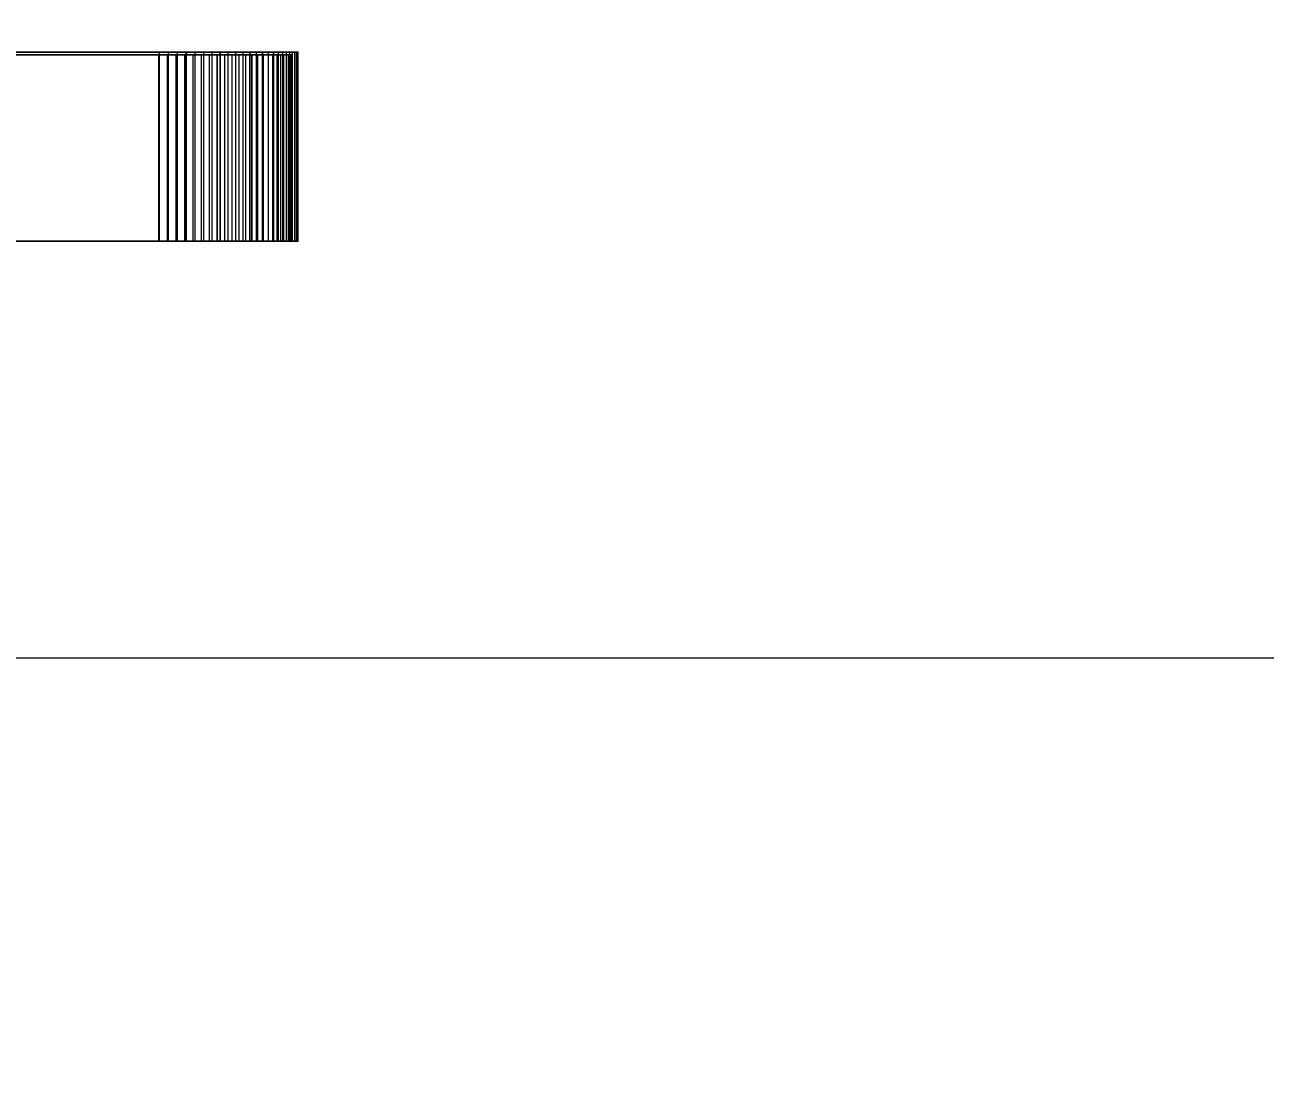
# Model space of a CAD drawing. Header units: millimetres. Extents: x -191664 to 191490, y -197311 to 10263.
# Drawn here: x 26941 to 28517, y -21052 to -19695 of the extents above; entities that cross this region are included whole.
import ezdxf

# ---------------------------------------------------------------- set-up
doc = ezdxf.new("R2010")
doc.units = ezdxf.units.MM
for name, color, linetype, lineweight in [('ACCESOS_PROPUESTOS', 30, 'Continuous', 0), ('COTAS_INSTALACION_P', 30, 'Continuous', 0), ('superior_briquetadora', 7, 'Continuous', 0)]:
    doc.layers.add(name, color=color, linetype=linetype, lineweight=lineweight)
doc.dimstyles.new('PLANTA_100', dxfattribs={"dimtxt": 250, "dimasz": 150, "dimexe": 150, "dimexo": 80, "dimgap": 100, "dimtad": 1, "dimtih": 1, "dimtoh": 1, "dimdec": 1, "dimdsep": 46, "dimcen": 0.09, "dimclrd": 1, "dimclre": 1, "dimclrt": 1, "dimadec": 0, "dimazin": 0, "dimtfac": 1, "dimtdec": 4, "dimtofl": 0, "dimtmove": 0, "dimatfit": 3, "dimfxl": 1, "dimtolj": 1, "dimtzin": 0, "dimarcsym": 0})

# ---------------------------------------------------------------- blocks, each defined once
blk = doc.blocks.new('*D5')
at = {"layer": 'COTAS_INSTALACION_P', "color": 1, "lineweight": -2, "transparency": 16777216}
for p, q in [((-1000, -18080), (-1000, -25850)), ((60117.1, -18080), (60117.1, -25850)), ((-850, -25700), (59967.1, -25700))]:
    blk.add_line(p, q, dxfattribs=at)
at = {"layer": 'COTAS_INSTALACION_P', "color": 1, "transparency": 16777216}
for points in [[(-850, -25675), (-850, -25725), (-1000, -25700)], [(59967.1, -25675), (59967.1, -25725), (60117.1, -25700)]]:
    blk.add_solid(points, dxfattribs=at)
at = {"layer": 'Defpoints', "color": 0, "transparency": 16777216}
for p in [(-1000, -18000), (60117.1, -18000), (60117.1, -25700)]:
    blk.add_point(p, dxfattribs=at)

msp = doc.modelspace()

# ---------------------------------------------------------------- linework, layer by layer
at = {"layer": 'ACCESOS_PROPUESTOS'}
msp.add_line((60117.12, -20500), (-1000, -20500), dxfattribs=at)
at = {"layer": 'superior_briquetadora', "color": 9, "true_color": 0xb9c3c2}
for p, q in [((25354.68, -19730), (27111.79, -19730)), ((27123.19, -19730), (25376.88, -19730)), ((27111.79, -19730), (27123.36, -19730)), ((27111.79, -19970), (27111.79, -19730)), ((27134.67, -19730), (27123.19, -19730)), ((27123.19, -19970), (27123.19, -19730)), ((27123.36, -19730), (27134.83, -19730)), ((27123.36, -19970), (27123.36, -19730)), ((27146, -19730), (27134.67, -19730)), ((27134.67, -19970), (27134.67, -19730)), ((27134.83, -19730), (27146.17, -19730)), ((27134.83, -19970), (27134.83, -19730)), ((27157.16, -19730), (27146, -19730)), ((27146, -19970), (27146, -19730)), ((27146.17, -19730), (27157.32, -19730)), ((27146.17, -19970), (27146.17, -19730)), ((27168.1, -19730), (27157.16, -19730)), ((27157.16, -19970), (27157.16, -19730)), ((27157.32, -19730), (27168.26, -19730)), ((27157.32, -19970), (27157.32, -19730)), ((27178.77, -19730), (27168.1, -19730)), ((27168.1, -19970), (27168.1, -19730)), ((27168.26, -19730), (27178.93, -19730)), ((27168.26, -19970), (27168.26, -19730)), ((27189.15, -19730), (27178.77, -19730)), ((27178.77, -19970), (27178.77, -19730)), ((27178.93, -19730), (27189.3, -19730)), ((27178.93, -19970), (27178.93, -19730)), ((27199.18, -19730), (27189.15, -19730)), ((27189.15, -19970), (27189.15, -19730)), ((27189.3, -19730), (27199.32, -19730)), ((27189.3, -19970), (27189.3, -19730)), ((27208.84, -19730), (27199.18, -19730)), ((27199.18, -19970), (27199.18, -19730)), ((27199.32, -19730), (27208.97, -19730)), ((27199.32, -19970), (27199.32, -19730)), ((27218.08, -19730), (27208.84, -19730)), ((27208.84, -19970), (27208.84, -19730)), ((27208.97, -19730), (27218.21, -19730)), ((27208.97, -19970), (27208.97, -19730)), ((27226.87, -19730), (27218.08, -19730)), ((27218.08, -19970), (27218.08, -19730)), ((27218.21, -19730), (27226.99, -19730)), ((27218.21, -19970), (27218.21, -19730)), ((27235.18, -19730), (27226.87, -19730)), ((27226.87, -19970), (27226.87, -19730)), ((27226.99, -19730), (27235.3, -19730)), ((27226.99, -19970), (27226.99, -19730)), ((27242.98, -19730), (27235.18, -19730)), ((27235.18, -19970), (27235.18, -19730)), ((27235.3, -19730), (27243.08, -19730)), ((27235.3, -19970), (27235.3, -19730)), ((27250.23, -19730), (27242.98, -19730)), ((27242.98, -19970), (27242.98, -19730)), ((27243.08, -19730), (27250.33, -19730)), ((27243.08, -19970), (27243.08, -19730)), ((27256.92, -19730), (27250.23, -19730)), ((27250.23, -19970), (27250.23, -19730)), ((27250.33, -19730), (27257.01, -19730)), ((27250.33, -19970), (27250.33, -19730)), ((27263.01, -19730), (27256.92, -19730)), ((27256.92, -19970), (27256.92, -19730)), ((27257.01, -19730), (27263.09, -19730)), ((27257.01, -19970), (27257.01, -19730)), ((27268.48, -19730), (27263.01, -19730)), ((27263.01, -19970), (27263.01, -19730)), ((27263.09, -19730), (27268.55, -19730)), ((27263.09, -19970), (27263.09, -19730)), ((27273.31, -19730), (27268.48, -19730)), ((27268.48, -19970), (27268.48, -19730)), ((27268.55, -19730), (27273.38, -19730)), ((27268.55, -19970), (27268.55, -19730)), ((27277.49, -19730), (27273.31, -19730)), ((27273.31, -19970), (27273.31, -19730)), ((27273.38, -19730), (27277.55, -19730)), ((27273.38, -19970), (27273.38, -19730)), ((27281, -19730), (27277.49, -19730)), ((27277.49, -19970), (27277.49, -19730)), ((27277.55, -19730), (27281.05, -19730)), ((27277.55, -19970), (27277.55, -19730)), ((27283.83, -19730), (27281, -19730)), ((27281, -19970), (27281, -19730)), ((27281.05, -19730), (27283.86, -19730)), ((27281.05, -19970), (27281.05, -19730)), ((27285.95, -19730), (27283.83, -19730)), ((27283.83, -19970), (27283.83, -19730)), ((27283.86, -19730), (27285.98, -19730)), ((27283.86, -19970), (27283.86, -19730)), ((27287.38, -19730), (27285.95, -19730)), ((27285.95, -19970), (27285.95, -19730)), ((27285.98, -19730), (27287.39, -19730)), ((27285.98, -19970), (27285.98, -19730)), ((27288.1, -19730), (27287.38, -19730)), ((27287.38, -19970), (27287.38, -19730)), ((27287.39, -19730), (27288.1, -19730)), ((27287.39, -19970), (27287.39, -19730)), ((27288.1, -19970), (27288.1, -19730)), ((25354.11, -19733), (27111.22, -19733)), ((27122.14, -19733), (25375.83, -19733)), ((27111.22, -19970), (27111.22, -19733)), ((27111.22, -19733), (27122.3, -19733)), ((27122.14, -19970), (27122.14, -19733)), ((27133.13, -19733), (27122.14, -19733)), ((27122.3, -19970), (27122.3, -19733)), ((27122.3, -19733), (27133.29, -19733)), ((27143.99, -19733), (27133.13, -19733)), ((27133.13, -19970), (27133.13, -19733)), ((27133.29, -19970), (27133.29, -19733)), ((27133.29, -19733), (27144.15, -19733)), ((27154.68, -19733), (27143.99, -19733)), ((27143.99, -19970), (27143.99, -19733)), ((27144.15, -19970), (27144.15, -19733)), ((27144.15, -19733), (27154.83, -19733)), ((27165.16, -19733), (27154.68, -19733)), ((27154.68, -19970), (27154.68, -19733)), ((27154.83, -19970), (27154.83, -19733)), ((27154.83, -19733), (27165.31, -19733)), ((27175.38, -19733), (27165.16, -19733)), ((27165.16, -19970), (27165.16, -19733)), ((27165.31, -19970), (27165.31, -19733)), ((27165.31, -19733), (27175.53, -19733)), ((27185.32, -19733), (27175.38, -19733)), ((27175.38, -19970), (27175.38, -19733)), ((27175.53, -19970), (27175.53, -19733)), ((27175.53, -19733), (27185.46, -19733)), ((27194.93, -19733), (27185.32, -19733)), ((27185.32, -19970), (27185.32, -19733)), ((27185.46, -19970), (27185.46, -19733)), ((27185.46, -19733), (27195.07, -19733)), ((27204.18, -19733), (27194.93, -19733)), ((27194.93, -19970), (27194.93, -19733)), ((27195.07, -19970), (27195.07, -19733)), ((27195.07, -19733), (27204.31, -19733)), ((27213.03, -19733), (27204.18, -19733)), ((27204.18, -19970), (27204.18, -19733)), ((27204.31, -19970), (27204.31, -19733)), ((27204.31, -19733), (27213.15, -19733)), ((27221.45, -19733), (27213.03, -19733)), ((27213.03, -19970), (27213.03, -19733)), ((27213.15, -19970), (27213.15, -19733)), ((27213.15, -19733), (27221.57, -19733)), ((27229.41, -19733), (27221.45, -19733)), ((27221.45, -19970), (27221.45, -19733)), ((27221.57, -19970), (27221.57, -19733)), ((27221.57, -19733), (27229.52, -19733)), ((27236.88, -19733), (27229.41, -19733)), ((27229.41, -19970), (27229.41, -19733)), ((27229.52, -19970), (27229.52, -19733)), ((27229.52, -19733), (27236.98, -19733)), ((27243.83, -19733), (27236.88, -19733)), ((27236.88, -19970), (27236.88, -19733)), ((27236.98, -19970), (27236.98, -19733)), ((27236.98, -19733), (27243.93, -19733)), ((27250.23, -19733), (27243.83, -19733)), ((27243.83, -19970), (27243.83, -19733)), ((27243.93, -19970), (27243.93, -19733)), ((27243.93, -19733), (27250.32, -19733)), ((27256.07, -19733), (27250.23, -19733)), ((27250.23, -19970), (27250.23, -19733)), ((27250.32, -19970), (27250.32, -19733)), ((27250.32, -19733), (27256.15, -19733)), ((27261.31, -19733), (27256.07, -19733)), ((27256.07, -19970), (27256.07, -19733)), ((27256.15, -19970), (27256.15, -19733)), ((27256.15, -19733), (27261.38, -19733)), ((27265.94, -19733), (27261.31, -19733)), ((27261.31, -19970), (27261.31, -19733)), ((27261.38, -19970), (27261.38, -19733)), ((27261.38, -19733), (27266, -19733)), ((27269.94, -19733), (27265.94, -19733)), ((27265.94, -19970), (27265.94, -19733)), ((27266, -19970), (27266, -19733)), ((27266, -19733), (27270, -19733)), ((27273.3, -19733), (27269.94, -19733)), ((27269.94, -19970), (27269.94, -19733)), ((27270, -19970), (27270, -19733)), ((27270, -19733), (27273.35, -19733)), ((27276.01, -19733), (27273.3, -19733)), ((27273.3, -19970), (27273.3, -19733)), ((27273.35, -19970), (27273.35, -19733)), ((27273.35, -19733), (27276.04, -19733)), ((27278.05, -19733), (27276.01, -19733)), ((27276.01, -19970), (27276.01, -19733)), ((27276.04, -19970), (27276.04, -19733)), ((27276.04, -19733), (27278.07, -19733)), ((27279.41, -19733), (27278.05, -19733)), ((27278.05, -19970), (27278.05, -19733)), ((27278.07, -19970), (27278.07, -19733)), ((27278.07, -19733), (27279.43, -19733)), ((27280.1, -19733), (27279.41, -19733)), ((27279.41, -19970), (27279.41, -19733)), ((27279.43, -19970), (27279.43, -19733)), ((27279.43, -19733), (27280.1, -19733)), ((27280.1, -19970), (27280.1, -19733)), ((25354.11, -19970), (27111.22, -19970)), ((25354.68, -19970), (27111.79, -19970)), ((27122.14, -19970), (25375.83, -19970)), ((27123.19, -19970), (25376.88, -19970)), ((27111.22, -19970), (27122.3, -19970)), ((27111.79, -19970), (27123.36, -19970)), ((27133.13, -19970), (27122.14, -19970)), ((27122.3, -19970), (27133.29, -19970)), ((27134.67, -19970), (27123.19, -19970)), ((27123.36, -19970), (27134.83, -19970)), ((27143.99, -19970), (27133.13, -19970)), ((27133.29, -19970), (27144.15, -19970)), ((27146, -19970), (27134.67, -19970)), ((27134.83, -19970), (27146.17, -19970)), ((27154.68, -19970), (27143.99, -19970)), ((27144.15, -19970), (27154.83, -19970)), ((27157.16, -19970), (27146, -19970)), ((27146.17, -19970), (27157.32, -19970)), ((27165.16, -19970), (27154.68, -19970)), ((27154.83, -19970), (27165.31, -19970)), ((27168.1, -19970), (27157.16, -19970)), ((27157.32, -19970), (27168.26, -19970)), ((27175.38, -19970), (27165.16, -19970)), ((27165.31, -19970), (27175.53, -19970)), ((27178.77, -19970), (27168.1, -19970)), ((27168.26, -19970), (27178.93, -19970)), ((27185.32, -19970), (27175.38, -19970)), ((27175.53, -19970), (27185.46, -19970)), ((27189.15, -19970), (27178.77, -19970)), ((27178.93, -19970), (27189.3, -19970)), ((27194.93, -19970), (27185.32, -19970)), ((27185.46, -19970), (27195.07, -19970)), ((27199.18, -19970), (27189.15, -19970)), ((27189.3, -19970), (27199.32, -19970)), ((27204.18, -19970), (27194.93, -19970)), ((27195.07, -19970), (27204.31, -19970)), ((27208.84, -19970), (27199.18, -19970)), ((27199.32, -19970), (27208.97, -19970)), ((27213.03, -19970), (27204.18, -19970)), ((27204.31, -19970), (27213.15, -19970)), ((27218.08, -19970), (27208.84, -19970)), ((27208.97, -19970), (27218.21, -19970)), ((27221.45, -19970), (27213.03, -19970)), ((27213.15, -19970), (27221.57, -19970)), ((27226.87, -19970), (27218.08, -19970)), ((27218.21, -19970), (27226.99, -19970)), ((27229.41, -19970), (27221.45, -19970)), ((27221.57, -19970), (27229.52, -19970)), ((27235.18, -19970), (27226.87, -19970)), ((27226.99, -19970), (27235.3, -19970)), ((27236.88, -19970), (27229.41, -19970)), ((27229.52, -19970), (27236.98, -19970)), ((27242.98, -19970), (27235.18, -19970)), ((27235.3, -19970), (27243.08, -19970)), ((27243.83, -19970), (27236.88, -19970)), ((27236.98, -19970), (27243.93, -19970)), ((27250.23, -19970), (27242.98, -19970)), ((27243.08, -19970), (27250.33, -19970)), ((27250.23, -19970), (27243.83, -19970)), ((27243.93, -19970), (27250.32, -19970)), ((27256.92, -19970), (27250.23, -19970)), ((27256.07, -19970), (27250.23, -19970)), ((27250.32, -19970), (27256.15, -19970)), ((27250.33, -19970), (27257.01, -19970)), ((27261.31, -19970), (27256.07, -19970)), ((27256.15, -19970), (27261.38, -19970)), ((27263.01, -19970), (27256.92, -19970)), ((27257.01, -19970), (27263.09, -19970)), ((27265.94, -19970), (27261.31, -19970)), ((27261.38, -19970), (27266, -19970)), ((27268.48, -19970), (27263.01, -19970)), ((27263.09, -19970), (27268.55, -19970)), ((27269.94, -19970), (27265.94, -19970)), ((27266, -19970), (27270, -19970)), ((27273.31, -19970), (27268.48, -19970)), ((27268.55, -19970), (27273.38, -19970)), ((27273.3, -19970), (27269.94, -19970)), ((27270, -19970), (27273.35, -19970)), ((27276.01, -19970), (27273.3, -19970)), ((27277.49, -19970), (27273.31, -19970)), ((27273.35, -19970), (27276.04, -19970)), ((27273.38, -19970), (27277.55, -19970)), ((27278.05, -19970), (27276.01, -19970)), ((27276.04, -19970), (27278.07, -19970)), ((27281, -19970), (27277.49, -19970)), ((27277.55, -19970), (27281.05, -19970)), ((27279.41, -19970), (27278.05, -19970)), ((27278.07, -19970), (27279.43, -19970)), ((27280.1, -19970), (27279.41, -19970)), ((27279.43, -19970), (27280.1, -19970)), ((27283.83, -19970), (27281, -19970)), ((27281.05, -19970), (27283.86, -19970)), ((27285.95, -19970), (27283.83, -19970)), ((27283.86, -19970), (27285.98, -19970)), ((27287.38, -19970), (27285.95, -19970)), ((27285.98, -19970), (27287.39, -19970)), ((27288.1, -19970), (27287.38, -19970)), ((27287.39, -19970), (27288.1, -19970))]:
    msp.add_line(p, q, dxfattribs=at)

# ---------------------------------------------------------------- dimensions: what is measured, and where the dimension line sits
at = {"layer": 'COTAS_INSTALACION_P'}
dim = msp.add_aligned_dim(p1=(-1000, -18000), p2=(60117.12, -18000), distance=-7700, text='<> P', dimstyle='PLANTA_100', dxfattribs=at)
dim.commit()
dim.dimension.update_dxf_attribs({"geometry": '*D5', "text_midpoint": (29558.56, -25700)})

doc.saveas('drawing.dxf')
